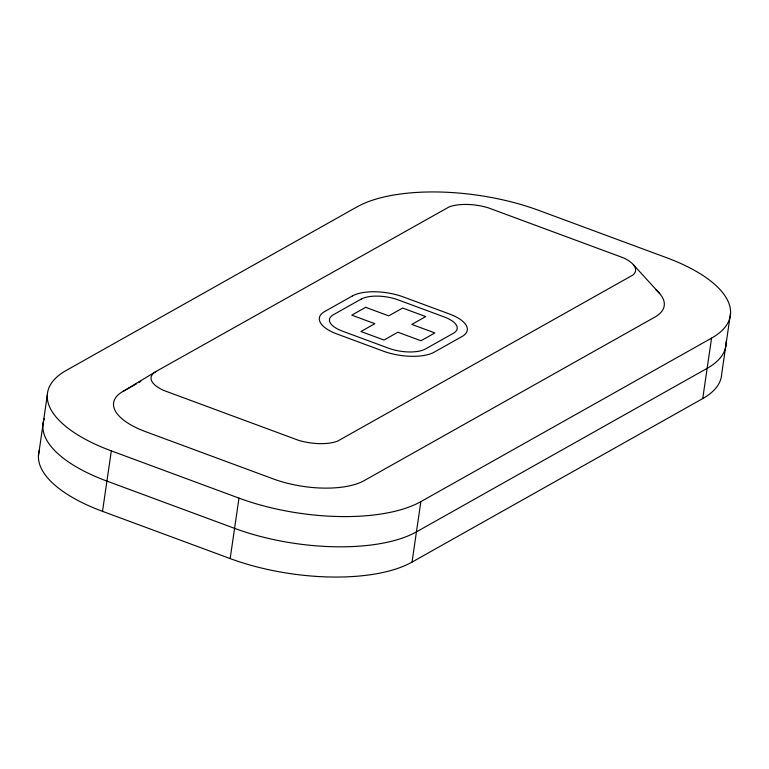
<?xml version="1.0" encoding="UTF-8"?>
<svg xmlns="http://www.w3.org/2000/svg" width="769" height="769" viewBox="0 0 769 769"><rect width="100%" height="100%" fill="white"/><g stroke="black" fill="none" stroke-linecap="round" stroke-linejoin="round"><path stroke-width="1.15" d="M38.45 455.738L47.274 395.276M102.517 511.337L111.332 450.884A133.662 54.147 8.3 0 1 66.269 370.418L356.97 206.899A133.662 54.147 8.3 0 1 538.838 210.418L666.483 257.663A133.662 54.147 8.3 0 1 711.556 338.129L702.731 398.582L412.03 562.101A133.662 54.147 8.3 0 1 230.162 558.582L102.517 511.337A133.662 54.147 8.3 0 1 39.507 449.923M230.162 558.582L238.986 498.12L111.332 450.884M412.03 562.101L420.854 501.638L711.556 338.129M730.55 313.262L721.726 373.724A133.662 54.147 8.3 0 1 702.731 398.582M156.28 371.34L153.79 373.023A33.413 13.534 8.3 0 0 163.489 390.344L298.545 440.32A33.413 13.534 8.3 0 0 337.687 441.079L632.849 275.062A33.413 13.534 8.3 0 0 623.15 257.74L488.094 207.755A33.413 13.534 8.3 0 0 448.952 207.005L156.28 371.34L123.002 391.411A66.826 27.078 8.3 0 0 145.533 431.64L273.187 478.885A66.826 27.078 8.3 0 0 364.122 480.644L654.823 317.126A66.826 27.078 8.3 0 0 656.072 289.971M123.002 391.411L136.594 383.769M138.689 382.587L140.775 381.414M633.329 264.661L659.754 293.652M420.854 501.638A133.662 54.147 8.3 0 1 238.986 498.12M44.323 418.567A133.662 54.147 8.3 0 0 106.929 481.106L234.574 528.351A133.662 54.147 8.3 0 0 416.442 531.869L707.144 368.351A133.662 54.147 8.3 0 0 726.138 341.455M352.413 295.94L324.605 311.58A37.393 15.149 8.3 0 0 337.216 334.092L383.347 351.164A37.393 15.149 8.3 0 0 434.225 352.144L462.034 336.505A37.393 15.149 8.3 0 0 449.423 313.992L403.292 296.921A37.393 15.149 8.3 0 0 352.413 295.94M361.094 299.151L333.294 314.79A27.165 11.006 8.3 0 0 342.455 331.151L388.576 348.213A27.165 11.006 8.3 0 0 425.545 348.934L453.345 333.294A27.165 11.006 8.3 0 0 444.194 316.934L398.063 299.862A27.165 11.006 8.3 0 0 361.094 299.151M365.679 307.331L351.769 315.146L374.839 323.682L360.93 331.506L384 340.042L397.9 332.218L420.96 340.754L434.87 332.939L411.8 324.403L425.709 316.578L402.639 308.042L388.739 315.867L365.679 307.331"/></g></svg>
